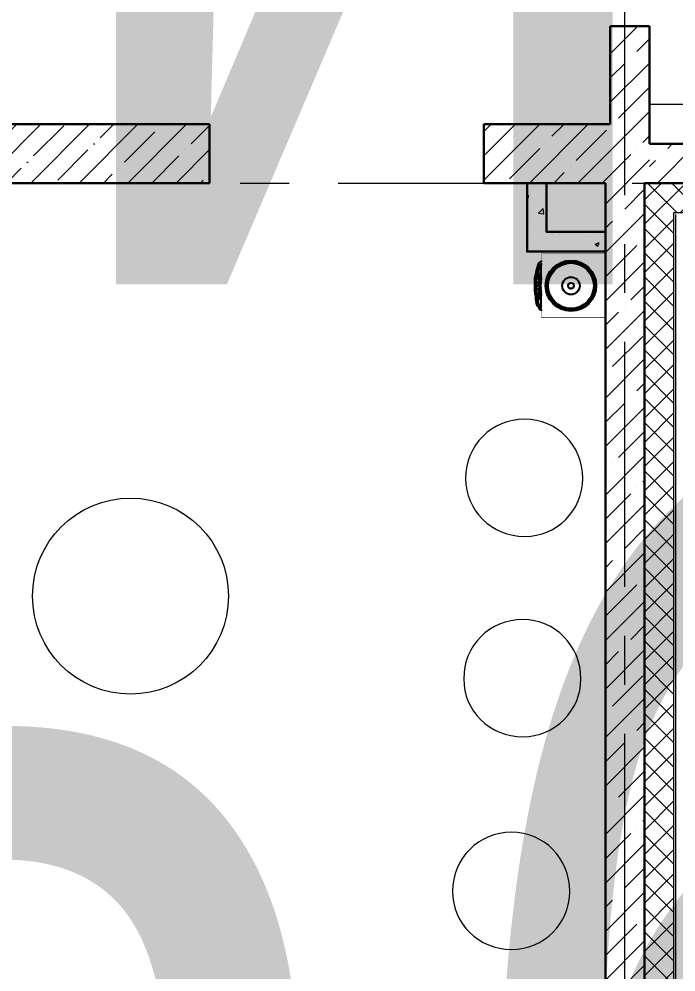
# Model space of a CAD drawing. Header units: millimetres. Extents: x -13407 to 115150, y -83292 to 109271.
# Drawn here: x 9808 to 13160, y 2224 to 7087 of the extents above; entities that cross this region are included whole.
import ezdxf
from ezdxf.enums import TextEntityAlignment as Align

# ---------------------------------------------------------------- set-up
doc = ezdxf.new("R2018")
doc.units = ezdxf.units.MM
doc.linetypes.add('CENTER', pattern=[2, 1.25, -0.25, 0.25, -0.25])
doc.layers.get('Defpoints').update_dxf_attribs({"color": 6})
for name, color, linetype, lineweight in [('АР_Маркер экспликации', 239, 'Continuous', 13), ('АР_Навесной фасад', 5, 'Continuous', 5), ('АР_Номер помещения', 1, 'Continuous', 25), ('АР_Оси', 193, 'Continuous', 9), ('АР_Перегородки газоблок', 165, 'Continuous', 30), ('АР_Перегородки газоблок_Штрих', 165, 'Continuous', 5), ('АР_Подоконники', 163, 'Continuous', 9), ('АР_Помещения_площадь', 19, 'Continuous', 9), ('АР_Сущ Несущая стена', 202, 'Continuous', 30), ('АР_Утеплитель', 250, 'Continuous', 9), ('АР_Штриховка монолит', 250, 'Continuous', 9), ('ТХ_мебель передв', 250, 'Continuous', 13)]:
    doc.layers.add(name, color=color, linetype=linetype, lineweight=lineweight)
doc.layers.add('АР_Названия помещений', color=124, linetype='Continuous', lineweight=5, plot=False)
doc.layers.add('ТХ_обор_бытовое', color=14, linetype='Continuous')
doc.styles.add('ISOCPEUR', font='isocpeur.ttf', dxfattribs={"width": 0.7})
doc.styles.get("Standard").update_dxf_attribs({"font": 'arial.ttf'})

# ---------------------------------------------------------------- blocks, each defined once
blk = doc.blocks.new('*U257')
at = {"layer": 'Defpoints', "color": 7, "style": 'ISOCPEUR', "width": 0.7, "flags": 1}
blk.add_attdef('КАТЕГОРИЯ', (-499.2, -2092.2), '', height=250, dxfattribs=at)
at = {"layer": 'Defpoints', "color": 7, "style": 'ISOCPEUR', "width": 0.7}
blk.add_attdef('ПЛОЩАДЬ_ПОМЕЩЕНИЯ', text='', height=200, dxfattribs=at).set_placement((-19285.9, -4172.3), align=Align.MIDDLE_RIGHT)
at = {"layer": 'АР_Номер помещения', "color": 7, "style": 'ISOCPEUR', "width": 0.7}
blk.add_attdef('НОМЕР_ПОМЕЩЕНИЯ', text='', height=300, dxfattribs=at).set_placement((-21806.2, 2815.2), align=Align.MIDDLE_CENTER)
at = {"layer": 'АР_Помещения_площадь', "color": 7, "lineweight": 30, "width": 0.7, "flags": 104}
blk.add_attdef('ИМЯ_ПОМЕЩЕНИЯ', text='', height=100, dxfattribs=at).set_placement((157.6, 1217.1), align=Align.MIDDLE_CENTER)
blk = doc.blocks.new('*U251')
at = {"layer": 'Defpoints', "color": 7, "style": 'ISOCPEUR', "width": 0.7, "flags": 1}
blk.add_attdef('КАТЕГОРИЯ', (-499.2, -2092.2), '', height=250, dxfattribs=at)
at = {"layer": 'Defpoints', "color": 7, "style": 'ISOCPEUR', "width": 0.7}
blk.add_attdef('ПЛОЩАДЬ_ПОМЕЩЕНИЯ', text='', height=200, dxfattribs=at).set_placement((-20054.8, -13069.5), align=Align.MIDDLE_RIGHT)
at = {"layer": 'АР_Номер помещения', "color": 7, "style": 'ISOCPEUR', "width": 0.7}
blk.add_attdef('НОМЕР_ПОМЕЩЕНИЯ', text='', height=300, dxfattribs=at).set_placement((-20715.5, -4409.2), align=Align.MIDDLE_CENTER)
at = {"layer": 'АР_Помещения_площадь', "color": 7, "lineweight": 30, "width": 0.7, "flags": 104}
blk.add_attdef('ИМЯ_ПОМЕЩЕНИЯ', text='', height=100, dxfattribs=at).set_placement((157.6, 1217.1), align=Align.MIDDLE_CENTER)
blk = doc.blocks.new('У300')
at = {"layer": 'ТХ_обор_бытовое', "transparency": 33554559}
for points in [[(-230550.5, 67413.5), (-230554.7, 67413.5), (-230554.7, 67409.3), (-230550.5, 67405.1), (-230546.2, 67409.3), (-230546.2, 67413.5)], [(-230550.5, 67413), (-230554.7, 67413), (-230554.7, 67408.8), (-230550.5, 67404.6), (-230546.3, 67408.8), (-230546.3, 67413)], [(-230546.2, 67417.8), (-230550.5, 67417.8), (-230550.5, 67413.5), (-230546.2, 67409.3), (-230542, 67413.5), (-230542, 67417.8)], [(-230546.3, 67417.3), (-230550.5, 67417.3), (-230550.5, 67413), (-230546.3, 67408.8), (-230542, 67413), (-230542, 67417.3)], [(-230575.9, 67354.3), (-230580.1, 67354.3), (-230580.1, 67350), (-230575.9, 67345.8), (-230571.6, 67350), (-230571.6, 67354.3)], [(-230575.9, 67354.3), (-230580.1, 67354.3), (-230580.1, 67350), (-230575.9, 67345.8), (-230571.6, 67350), (-230571.6, 67354.3)], [(-230575.9, 67354.3), (-230580.1, 67354.3), (-230580.1, 67350), (-230575.9, 67345.8), (-230571.6, 67350), (-230571.6, 67354.3)], [(-230575.9, 67354.3), (-230580.1, 67354.3), (-230580.1, 67350), (-230575.9, 67345.8), (-230571.6, 67350), (-230571.6, 67354.3)], [(-230575.9, 67354.3), (-230580.1, 67354.3), (-230580.1, 67350), (-230575.9, 67345.8), (-230571.6, 67350), (-230571.6, 67354.3)], [(-230575.9, 67354.3), (-230580.1, 67354.3), (-230580.1, 67350), (-230575.9, 67345.8), (-230571.6, 67350), (-230571.6, 67354.3)], [(-230575.9, 67353.8), (-230580.1, 67353.8), (-230580.1, 67349.5), (-230575.9, 67345.3), (-230571.7, 67349.5), (-230571.7, 67353.8)], [(-230575.9, 67353.8), (-230580.1, 67353.8), (-230580.1, 67349.5), (-230575.9, 67345.3), (-230571.7, 67349.5), (-230571.7, 67353.8)], [(-230575.9, 67353.8), (-230580.1, 67353.8), (-230580.1, 67349.5), (-230575.9, 67345.3), (-230571.7, 67349.5), (-230571.7, 67353.8)], [(-230575.9, 67353.8), (-230580.1, 67353.8), (-230580.1, 67349.5), (-230575.9, 67345.3), (-230571.7, 67349.5), (-230571.7, 67353.8)], [(-230575.9, 67353.8), (-230580.1, 67353.8), (-230580.1, 67349.5), (-230575.9, 67345.3), (-230571.7, 67349.5), (-230571.7, 67353.8)], [(-230575.9, 67353.8), (-230580.1, 67353.8), (-230580.1, 67349.5), (-230575.9, 67345.3), (-230571.7, 67349.5), (-230571.7, 67353.8)], [(-230571.6, 67354.3), (-230575.9, 67354.3), (-230575.9, 67350), (-230571.6, 67345.8), (-230567.4, 67350), (-230567.4, 67354.3)], [(-230571.6, 67354.3), (-230575.9, 67354.3), (-230575.9, 67350), (-230571.6, 67345.8), (-230567.4, 67350), (-230567.4, 67354.3)], [(-230571.6, 67354.3), (-230575.9, 67354.3), (-230575.9, 67350), (-230571.6, 67345.8), (-230567.4, 67350), (-230567.4, 67354.3)], [(-230571.6, 67354.3), (-230575.9, 67354.3), (-230575.9, 67350), (-230571.6, 67345.8), (-230567.4, 67350), (-230567.4, 67354.3)], [(-230571.6, 67354.3), (-230575.9, 67354.3), (-230575.9, 67350), (-230571.6, 67345.8), (-230567.4, 67350), (-230567.4, 67354.3)], [(-230571.7, 67353.8), (-230575.9, 67353.8), (-230575.9, 67349.5), (-230571.7, 67345.3), (-230567.4, 67349.5), (-230567.4, 67353.8)], [(-230571.7, 67353.8), (-230575.9, 67353.8), (-230575.9, 67349.5), (-230571.7, 67345.3), (-230567.4, 67349.5), (-230567.4, 67353.8)], [(-230571.7, 67353.8), (-230575.9, 67353.8), (-230575.9, 67349.5), (-230571.7, 67345.3), (-230567.4, 67349.5), (-230567.4, 67353.8)], [(-230571.7, 67353.8), (-230575.9, 67353.8), (-230575.9, 67349.5), (-230571.7, 67345.3), (-230567.4, 67349.5), (-230567.4, 67353.8)], [(-230571.7, 67353.8), (-230575.9, 67353.8), (-230575.9, 67349.5), (-230571.7, 67345.3), (-230567.4, 67349.5), (-230567.4, 67353.8)], [(-230546.2, 67358.5), (-230550.5, 67358.5), (-230550.5, 67354.3), (-230546.2, 67350), (-230542, 67354.3), (-230542, 67358.5)], [(-230546.2, 67358.5), (-230550.5, 67358.5), (-230550.5, 67354.3), (-230546.2, 67350), (-230542, 67354.3), (-230542, 67358.5)], [(-230546.3, 67358), (-230550.5, 67358), (-230550.5, 67353.8), (-230546.3, 67349.5), (-230542, 67353.8), (-230542, 67358)], [(-230546.3, 67358), (-230550.5, 67358), (-230550.5, 67353.8), (-230546.3, 67349.5), (-230542, 67353.8), (-230542, 67358)], [(-230546.2, 67354.3), (-230550.5, 67354.3), (-230550.5, 67350), (-230546.2, 67345.8), (-230542, 67350), (-230542, 67354.3)], [(-230546.2, 67354.3), (-230550.5, 67354.3), (-230550.5, 67350), (-230546.2, 67345.8), (-230542, 67350), (-230542, 67354.3)], [(-230546.2, 67354.3), (-230550.5, 67354.3), (-230550.5, 67350), (-230546.2, 67345.8), (-230542, 67350), (-230542, 67354.3)], [(-230546.3, 67353.8), (-230550.5, 67353.8), (-230550.5, 67349.5), (-230546.3, 67345.3), (-230542, 67349.5), (-230542, 67353.8)], [(-230546.3, 67353.8), (-230550.5, 67353.8), (-230550.5, 67349.5), (-230546.3, 67345.3), (-230542, 67349.5), (-230542, 67353.8)], [(-230546.3, 67353.8), (-230550.5, 67353.8), (-230550.5, 67349.5), (-230546.3, 67345.3), (-230542, 67349.5), (-230542, 67353.8)], [(-230575.9, 67350), (-230580.1, 67350), (-230580.1, 67345.8), (-230575.9, 67341.6), (-230571.6, 67345.8), (-230571.6, 67350)], [(-230575.9, 67350), (-230580.1, 67350), (-230580.1, 67345.8), (-230575.9, 67341.6), (-230571.6, 67345.8), (-230571.6, 67350)], [(-230575.9, 67350), (-230580.1, 67350), (-230580.1, 67345.8), (-230575.9, 67341.6), (-230571.6, 67345.8), (-230571.6, 67350)], [(-230575.9, 67350), (-230580.1, 67350), (-230580.1, 67345.8), (-230575.9, 67341.6), (-230571.6, 67345.8), (-230571.6, 67350)], [(-230575.9, 67350), (-230580.1, 67350), (-230580.1, 67345.8), (-230575.9, 67341.6), (-230571.6, 67345.8), (-230571.6, 67350)], [(-230575.9, 67350), (-230580.1, 67350), (-230580.1, 67345.8), (-230575.9, 67341.6), (-230571.6, 67345.8), (-230571.6, 67350)], [(-230575.9, 67350), (-230580.1, 67350), (-230580.1, 67345.8), (-230575.9, 67341.6), (-230571.6, 67345.8), (-230571.6, 67350)], [(-230575.9, 67350), (-230580.1, 67350), (-230580.1, 67345.8), (-230575.9, 67341.6), (-230571.6, 67345.8), (-230571.6, 67350)], [(-230575.9, 67350), (-230580.1, 67350), (-230580.1, 67345.8), (-230575.9, 67341.6), (-230571.6, 67345.8), (-230571.6, 67350)], [(-230575.9, 67350), (-230580.1, 67350), (-230580.1, 67345.8), (-230575.9, 67341.6), (-230571.6, 67345.8), (-230571.6, 67350)], [(-230575.9, 67350), (-230580.1, 67350), (-230580.1, 67345.8), (-230575.9, 67341.6), (-230571.6, 67345.8), (-230571.6, 67350)], [(-230575.9, 67350), (-230580.1, 67350), (-230580.1, 67345.8), (-230575.9, 67341.6), (-230571.6, 67345.8), (-230571.6, 67350)], [(-230575.9, 67350), (-230580.1, 67350), (-230580.1, 67345.8), (-230575.9, 67341.6), (-230571.6, 67345.8), (-230571.6, 67350)], [(-230575.9, 67349.5), (-230580.1, 67349.5), (-230580.1, 67345.3), (-230575.9, 67341.1), (-230571.7, 67345.3), (-230571.7, 67349.5)], [(-230575.9, 67349.5), (-230580.1, 67349.5), (-230580.1, 67345.3), (-230575.9, 67341.1), (-230571.7, 67345.3), (-230571.7, 67349.5)], [(-230575.9, 67349.5), (-230580.1, 67349.5), (-230580.1, 67345.3), (-230575.9, 67341.1), (-230571.7, 67345.3), (-230571.7, 67349.5)], [(-230575.9, 67349.5), (-230580.1, 67349.5), (-230580.1, 67345.3), (-230575.9, 67341.1), (-230571.7, 67345.3), (-230571.7, 67349.5)], [(-230575.9, 67349.5), (-230580.1, 67349.5), (-230580.1, 67345.3), (-230575.9, 67341.1), (-230571.7, 67345.3), (-230571.7, 67349.5)], [(-230575.9, 67349.5), (-230580.1, 67349.5), (-230580.1, 67345.3), (-230575.9, 67341.1), (-230571.7, 67345.3), (-230571.7, 67349.5)], [(-230575.9, 67349.5), (-230580.1, 67349.5), (-230580.1, 67345.3), (-230575.9, 67341.1), (-230571.7, 67345.3), (-230571.7, 67349.5)], [(-230575.9, 67349.5), (-230580.1, 67349.5), (-230580.1, 67345.3), (-230575.9, 67341.1), (-230571.7, 67345.3), (-230571.7, 67349.5)], [(-230575.9, 67349.5), (-230580.1, 67349.5), (-230580.1, 67345.3), (-230575.9, 67341.1), (-230571.7, 67345.3), (-230571.7, 67349.5)], [(-230575.9, 67349.5), (-230580.1, 67349.5), (-230580.1, 67345.3), (-230575.9, 67341.1), (-230571.7, 67345.3), (-230571.7, 67349.5)], [(-230575.9, 67349.5), (-230580.1, 67349.5), (-230580.1, 67345.3), (-230575.9, 67341.1), (-230571.7, 67345.3), (-230571.7, 67349.5)], [(-230575.9, 67349.5), (-230580.1, 67349.5), (-230580.1, 67345.3), (-230575.9, 67341.1), (-230571.7, 67345.3), (-230571.7, 67349.5)], [(-230575.9, 67349.5), (-230580.1, 67349.5), (-230580.1, 67345.3), (-230575.9, 67341.1), (-230571.7, 67345.3), (-230571.7, 67349.5)], [(-230575.9, 67345.8), (-230580.1, 67345.8), (-230580.1, 67341.6), (-230575.9, 67337.3), (-230571.6, 67341.6), (-230571.6, 67345.8)], [(-230575.9, 67345.3), (-230580.1, 67345.3), (-230580.1, 67341.1), (-230575.9, 67336.8), (-230571.7, 67341.1), (-230571.7, 67345.3)], [(-230571.6, 67350), (-230575.9, 67350), (-230575.9, 67345.8), (-230571.6, 67341.6), (-230567.4, 67345.8), (-230567.4, 67350)], [(-230571.6, 67350), (-230575.9, 67350), (-230575.9, 67345.8), (-230571.6, 67341.6), (-230567.4, 67345.8), (-230567.4, 67350)], [(-230571.6, 67350), (-230575.9, 67350), (-230575.9, 67345.8), (-230571.6, 67341.6), (-230567.4, 67345.8), (-230567.4, 67350)], [(-230571.6, 67350), (-230575.9, 67350), (-230575.9, 67345.8), (-230571.6, 67341.6), (-230567.4, 67345.8), (-230567.4, 67350)], [(-230571.6, 67350), (-230575.9, 67350), (-230575.9, 67345.8), (-230571.6, 67341.6), (-230567.4, 67345.8), (-230567.4, 67350)], [(-230571.6, 67350), (-230575.9, 67350), (-230575.9, 67345.8), (-230571.6, 67341.6), (-230567.4, 67345.8), (-230567.4, 67350)], [(-230571.6, 67350), (-230575.9, 67350), (-230575.9, 67345.8), (-230571.6, 67341.6), (-230567.4, 67345.8), (-230567.4, 67350)], [(-230571.6, 67350), (-230575.9, 67350), (-230575.9, 67345.8), (-230571.6, 67341.6), (-230567.4, 67345.8), (-230567.4, 67350)], [(-230571.7, 67349.5), (-230575.9, 67349.5), (-230575.9, 67345.3), (-230571.7, 67341.1), (-230567.4, 67345.3), (-230567.4, 67349.5)], [(-230571.7, 67349.5), (-230575.9, 67349.5), (-230575.9, 67345.3), (-230571.7, 67341.1), (-230567.4, 67345.3), (-230567.4, 67349.5)], [(-230571.7, 67349.5), (-230575.9, 67349.5), (-230575.9, 67345.3), (-230571.7, 67341.1), (-230567.4, 67345.3), (-230567.4, 67349.5)], [(-230571.7, 67349.5), (-230575.9, 67349.5), (-230575.9, 67345.3), (-230571.7, 67341.1), (-230567.4, 67345.3), (-230567.4, 67349.5)], [(-230571.7, 67349.5), (-230575.9, 67349.5), (-230575.9, 67345.3), (-230571.7, 67341.1), (-230567.4, 67345.3), (-230567.4, 67349.5)], [(-230571.7, 67349.5), (-230575.9, 67349.5), (-230575.9, 67345.3), (-230571.7, 67341.1), (-230567.4, 67345.3), (-230567.4, 67349.5)], [(-230571.7, 67349.5), (-230575.9, 67349.5), (-230575.9, 67345.3), (-230571.7, 67341.1), (-230567.4, 67345.3), (-230567.4, 67349.5)], [(-230571.7, 67349.5), (-230575.9, 67349.5), (-230575.9, 67345.3), (-230571.7, 67341.1), (-230567.4, 67345.3), (-230567.4, 67349.5)], [(-230567.4, 67341.1), (-230571.7, 67341.1), (-230571.7, 67336.8), (-230567.4, 67332.6), (-230563.2, 67336.8), (-230563.2, 67341.1)], [(-230567.4, 67328.4), (-230571.7, 67328.4), (-230571.7, 67324.1), (-230567.4, 67319.9), (-230563.2, 67324.1), (-230563.2, 67328.4)], [(-230567.4, 67319.9), (-230571.7, 67319.9), (-230571.7, 67315.7), (-230567.4, 67311.4), (-230563.2, 67315.7), (-230563.2, 67319.9)], [(-230567.4, 67307.2), (-230571.7, 67307.2), (-230571.7, 67303), (-230567.4, 67298.7), (-230563.2, 67303), (-230563.2, 67307.2)], [(-230567.4, 67341.6), (-230571.6, 67341.6), (-230571.6, 67337.3), (-230567.4, 67333.1), (-230563.2, 67337.3), (-230563.2, 67341.6)], [(-230567.4, 67328.9), (-230571.6, 67328.9), (-230571.6, 67324.6), (-230567.4, 67320.4), (-230563.2, 67324.6), (-230563.2, 67328.9)], [(-230567.4, 67320.4), (-230571.6, 67320.4), (-230571.6, 67316.2), (-230567.4, 67311.9), (-230563.2, 67316.2), (-230563.2, 67320.4)], [(-230567.4, 67307.7), (-230571.6, 67307.7), (-230571.6, 67303.5), (-230567.4, 67299.2), (-230563.2, 67303.5), (-230563.2, 67307.7)], [(-230567.4, 67303.5), (-230571.6, 67303.5), (-230571.6, 67299.2), (-230567.4, 67295), (-230563.2, 67299.2), (-230563.2, 67303.5)], [(-230567.4, 67303.5), (-230571.6, 67303.5), (-230571.6, 67299.2), (-230567.4, 67295), (-230563.2, 67299.2), (-230563.2, 67303.5)], [(-230546.2, 67350), (-230550.5, 67350), (-230550.5, 67345.8), (-230546.2, 67341.6), (-230542, 67345.8), (-230542, 67350)], [(-230546.3, 67349.5), (-230550.5, 67349.5), (-230550.5, 67345.3), (-230546.3, 67341.1), (-230542, 67345.3), (-230542, 67349.5)], [(-230546.2, 67345.8), (-230550.5, 67345.8), (-230550.5, 67341.6), (-230546.2, 67337.3), (-230542, 67341.6), (-230542, 67345.8)], [(-230546.2, 67345.8), (-230550.5, 67345.8), (-230550.5, 67341.6), (-230546.2, 67337.3), (-230542, 67341.6), (-230542, 67345.8)], [(-230546.2, 67345.8), (-230550.5, 67345.8), (-230550.5, 67341.6), (-230546.2, 67337.3), (-230542, 67341.6), (-230542, 67345.8)], [(-230546.2, 67345.8), (-230550.5, 67345.8), (-230550.5, 67341.6), (-230546.2, 67337.3), (-230542, 67341.6), (-230542, 67345.8)], [(-230546.3, 67345.3), (-230550.5, 67345.3), (-230550.5, 67341.1), (-230546.3, 67336.8), (-230542, 67341.1), (-230542, 67345.3)], [(-230546.3, 67345.3), (-230550.5, 67345.3), (-230550.5, 67341.1), (-230546.3, 67336.8), (-230542, 67341.1), (-230542, 67345.3)], [(-230546.3, 67345.3), (-230550.5, 67345.3), (-230550.5, 67341.1), (-230546.3, 67336.8), (-230542, 67341.1), (-230542, 67345.3)], [(-230546.3, 67345.3), (-230550.5, 67345.3), (-230550.5, 67341.1), (-230546.3, 67336.8), (-230542, 67341.1), (-230542, 67345.3)], [(-230542, 67349.5), (-230546.3, 67349.5), (-230546.3, 67345.3), (-230542, 67341.1), (-230537.8, 67345.3), (-230537.8, 67349.5)], [(-230542, 67341.1), (-230546.3, 67341.1), (-230546.3, 67336.8), (-230542, 67332.6), (-230537.8, 67336.8), (-230537.8, 67341.1)], [(-230542, 67341.1), (-230546.3, 67341.1), (-230546.3, 67336.8), (-230542, 67332.6), (-230537.8, 67336.8), (-230537.8, 67341.1)], [(-230542, 67350), (-230546.2, 67350), (-230546.2, 67345.8), (-230542, 67341.6), (-230537.8, 67345.8), (-230537.8, 67350)], [(-230542, 67341.6), (-230546.2, 67341.6), (-230546.2, 67337.3), (-230542, 67333.1), (-230537.8, 67337.3), (-230537.8, 67341.6)], [(-230542, 67341.6), (-230546.2, 67341.6), (-230546.2, 67337.3), (-230542, 67333.1), (-230537.8, 67337.3), (-230537.8, 67341.6)], [(-230575.9, 67273.8), (-230580.1, 67273.8), (-230580.1, 67269.6), (-230575.9, 67265.4), (-230571.6, 67269.6), (-230571.6, 67273.8)], [(-230575.9, 67273.8), (-230580.1, 67273.8), (-230580.1, 67269.6), (-230575.9, 67265.4), (-230571.6, 67269.6), (-230571.6, 67273.8)], [(-230575.9, 67273.3), (-230580.1, 67273.3), (-230580.1, 67269.1), (-230575.9, 67264.9), (-230571.7, 67269.1), (-230571.7, 67273.3)], [(-230575.9, 67273.3), (-230580.1, 67273.3), (-230580.1, 67269.1), (-230575.9, 67264.9), (-230571.7, 67269.1), (-230571.7, 67273.3)], [(-230575.9, 67269.6), (-230580.1, 67269.6), (-230580.1, 67265.4), (-230575.9, 67261.1), (-230571.6, 67265.4), (-230571.6, 67269.6)], [(-230575.9, 67269.6), (-230580.1, 67269.6), (-230580.1, 67265.4), (-230575.9, 67261.1), (-230571.6, 67265.4), (-230571.6, 67269.6)], [(-230575.9, 67269.6), (-230580.1, 67269.6), (-230580.1, 67265.4), (-230575.9, 67261.1), (-230571.6, 67265.4), (-230571.6, 67269.6)], [(-230575.9, 67269.6), (-230580.1, 67269.6), (-230580.1, 67265.4), (-230575.9, 67261.1), (-230571.6, 67265.4), (-230571.6, 67269.6)], [(-230575.9, 67269.6), (-230580.1, 67269.6), (-230580.1, 67265.4), (-230575.9, 67261.1), (-230571.6, 67265.4), (-230571.6, 67269.6)], [(-230575.9, 67269.6), (-230580.1, 67269.6), (-230580.1, 67265.4), (-230575.9, 67261.1), (-230571.6, 67265.4), (-230571.6, 67269.6)], [(-230575.9, 67269.6), (-230580.1, 67269.6), (-230580.1, 67265.4), (-230575.9, 67261.1), (-230571.6, 67265.4), (-230571.6, 67269.6)], [(-230575.9, 67269.6), (-230580.1, 67269.6), (-230580.1, 67265.4), (-230575.9, 67261.1), (-230571.6, 67265.4), (-230571.6, 67269.6)], [(-230575.9, 67269.6), (-230580.1, 67269.6), (-230580.1, 67265.4), (-230575.9, 67261.1), (-230571.6, 67265.4), (-230571.6, 67269.6)], [(-230575.9, 67269.1), (-230580.1, 67269.1), (-230580.1, 67264.9), (-230575.9, 67260.6), (-230571.7, 67264.9), (-230571.7, 67269.1)], [(-230575.9, 67269.1), (-230580.1, 67269.1), (-230580.1, 67264.9), (-230575.9, 67260.6), (-230571.7, 67264.9), (-230571.7, 67269.1)], [(-230575.9, 67269.1), (-230580.1, 67269.1), (-230580.1, 67264.9), (-230575.9, 67260.6), (-230571.7, 67264.9), (-230571.7, 67269.1)], [(-230575.9, 67269.1), (-230580.1, 67269.1), (-230580.1, 67264.9), (-230575.9, 67260.6), (-230571.7, 67264.9), (-230571.7, 67269.1)], [(-230575.9, 67269.1), (-230580.1, 67269.1), (-230580.1, 67264.9), (-230575.9, 67260.6), (-230571.7, 67264.9), (-230571.7, 67269.1)], [(-230575.9, 67269.1), (-230580.1, 67269.1), (-230580.1, 67264.9), (-230575.9, 67260.6), (-230571.7, 67264.9), (-230571.7, 67269.1)], [(-230575.9, 67269.1), (-230580.1, 67269.1), (-230580.1, 67264.9), (-230575.9, 67260.6), (-230571.7, 67264.9), (-230571.7, 67269.1)], [(-230575.9, 67269.1), (-230580.1, 67269.1), (-230580.1, 67264.9), (-230575.9, 67260.6), (-230571.7, 67264.9), (-230571.7, 67269.1)], [(-230575.9, 67269.1), (-230580.1, 67269.1), (-230580.1, 67264.9), (-230575.9, 67260.6), (-230571.7, 67264.9), (-230571.7, 67269.1)], [(-230575.9, 67265.4), (-230580.1, 67265.4), (-230580.1, 67261.1), (-230575.9, 67256.9), (-230571.6, 67261.1), (-230571.6, 67265.4)], [(-230575.9, 67265.4), (-230580.1, 67265.4), (-230580.1, 67261.1), (-230575.9, 67256.9), (-230571.6, 67261.1), (-230571.6, 67265.4)], [(-230575.9, 67265.4), (-230580.1, 67265.4), (-230580.1, 67261.1), (-230575.9, 67256.9), (-230571.6, 67261.1), (-230571.6, 67265.4)], [(-230575.9, 67265.4), (-230580.1, 67265.4), (-230580.1, 67261.1), (-230575.9, 67256.9), (-230571.6, 67261.1), (-230571.6, 67265.4)], [(-230575.9, 67265.4), (-230580.1, 67265.4), (-230580.1, 67261.1), (-230575.9, 67256.9), (-230571.6, 67261.1), (-230571.6, 67265.4)], [(-230575.9, 67264.9), (-230580.1, 67264.9), (-230580.1, 67260.6), (-230575.9, 67256.4), (-230571.7, 67260.6), (-230571.7, 67264.9)], [(-230575.9, 67264.9), (-230580.1, 67264.9), (-230580.1, 67260.6), (-230575.9, 67256.4), (-230571.7, 67260.6), (-230571.7, 67264.9)], [(-230575.9, 67264.9), (-230580.1, 67264.9), (-230580.1, 67260.6), (-230575.9, 67256.4), (-230571.7, 67260.6), (-230571.7, 67264.9)], [(-230575.9, 67264.9), (-230580.1, 67264.9), (-230580.1, 67260.6), (-230575.9, 67256.4), (-230571.7, 67260.6), (-230571.7, 67264.9)], [(-230575.9, 67264.9), (-230580.1, 67264.9), (-230580.1, 67260.6), (-230575.9, 67256.4), (-230571.7, 67260.6), (-230571.7, 67264.9)], [(-230571.6, 67269.6), (-230575.9, 67269.6), (-230575.9, 67265.4), (-230571.6, 67261.1), (-230567.4, 67265.4), (-230567.4, 67269.6)], [(-230571.6, 67269.6), (-230575.9, 67269.6), (-230575.9, 67265.4), (-230571.6, 67261.1), (-230567.4, 67265.4), (-230567.4, 67269.6)], [(-230571.6, 67269.6), (-230575.9, 67269.6), (-230575.9, 67265.4), (-230571.6, 67261.1), (-230567.4, 67265.4), (-230567.4, 67269.6)], [(-230571.6, 67269.6), (-230575.9, 67269.6), (-230575.9, 67265.4), (-230571.6, 67261.1), (-230567.4, 67265.4), (-230567.4, 67269.6)], [(-230571.6, 67269.6), (-230575.9, 67269.6), (-230575.9, 67265.4), (-230571.6, 67261.1), (-230567.4, 67265.4), (-230567.4, 67269.6)], [(-230571.6, 67269.6), (-230575.9, 67269.6), (-230575.9, 67265.4), (-230571.6, 67261.1), (-230567.4, 67265.4), (-230567.4, 67269.6)], [(-230571.6, 67269.6), (-230575.9, 67269.6), (-230575.9, 67265.4), (-230571.6, 67261.1), (-230567.4, 67265.4), (-230567.4, 67269.6)], [(-230571.6, 67269.6), (-230575.9, 67269.6), (-230575.9, 67265.4), (-230571.6, 67261.1), (-230567.4, 67265.4), (-230567.4, 67269.6)], [(-230571.6, 67269.6), (-230575.9, 67269.6), (-230575.9, 67265.4), (-230571.6, 67261.1), (-230567.4, 67265.4), (-230567.4, 67269.6)], [(-230571.7, 67269.1), (-230575.9, 67269.1), (-230575.9, 67264.9), (-230571.7, 67260.6), (-230567.4, 67264.9), (-230567.4, 67269.1)], [(-230571.7, 67269.1), (-230575.9, 67269.1), (-230575.9, 67264.9), (-230571.7, 67260.6), (-230567.4, 67264.9), (-230567.4, 67269.1)], [(-230571.7, 67269.1), (-230575.9, 67269.1), (-230575.9, 67264.9), (-230571.7, 67260.6), (-230567.4, 67264.9), (-230567.4, 67269.1)], [(-230571.7, 67269.1), (-230575.9, 67269.1), (-230575.9, 67264.9), (-230571.7, 67260.6), (-230567.4, 67264.9), (-230567.4, 67269.1)], [(-230571.7, 67269.1), (-230575.9, 67269.1), (-230575.9, 67264.9), (-230571.7, 67260.6), (-230567.4, 67264.9), (-230567.4, 67269.1)], [(-230571.7, 67269.1), (-230575.9, 67269.1), (-230575.9, 67264.9), (-230571.7, 67260.6), (-230567.4, 67264.9), (-230567.4, 67269.1)], [(-230571.7, 67269.1), (-230575.9, 67269.1), (-230575.9, 67264.9), (-230571.7, 67260.6), (-230567.4, 67264.9), (-230567.4, 67269.1)], [(-230571.7, 67269.1), (-230575.9, 67269.1), (-230575.9, 67264.9), (-230571.7, 67260.6), (-230567.4, 67264.9), (-230567.4, 67269.1)], [(-230571.7, 67269.1), (-230575.9, 67269.1), (-230575.9, 67264.9), (-230571.7, 67260.6), (-230567.4, 67264.9), (-230567.4, 67269.1)], [(-230571.6, 67265.4), (-230575.9, 67265.4), (-230575.9, 67261.1), (-230571.6, 67256.9), (-230567.4, 67261.1), (-230567.4, 67265.4)], [(-230571.6, 67265.4), (-230575.9, 67265.4), (-230575.9, 67261.1), (-230571.6, 67256.9), (-230567.4, 67261.1), (-230567.4, 67265.4)], [(-230571.6, 67265.4), (-230575.9, 67265.4), (-230575.9, 67261.1), (-230571.6, 67256.9), (-230567.4, 67261.1), (-230567.4, 67265.4)], [(-230571.7, 67264.9), (-230575.9, 67264.9), (-230575.9, 67260.6), (-230571.7, 67256.4), (-230567.4, 67260.6), (-230567.4, 67264.9)], [(-230571.7, 67264.9), (-230575.9, 67264.9), (-230575.9, 67260.6), (-230571.7, 67256.4), (-230567.4, 67260.6), (-230567.4, 67264.9)], [(-230571.7, 67264.9), (-230575.9, 67264.9), (-230575.9, 67260.6), (-230571.7, 67256.4), (-230567.4, 67260.6), (-230567.4, 67264.9)], [(-230567.4, 67303), (-230571.7, 67303), (-230571.7, 67298.7), (-230567.4, 67294.5), (-230563.2, 67298.7), (-230563.2, 67303)], [(-230567.4, 67303), (-230571.7, 67303), (-230571.7, 67298.7), (-230567.4, 67294.5), (-230563.2, 67298.7), (-230563.2, 67303)], [(-230567.4, 67298.7), (-230571.7, 67298.7), (-230571.7, 67294.5), (-230567.4, 67290.3), (-230563.2, 67294.5), (-230563.2, 67298.7)], [(-230567.4, 67298.7), (-230571.7, 67298.7), (-230571.7, 67294.5), (-230567.4, 67290.3), (-230563.2, 67294.5), (-230563.2, 67298.7)], [(-230567.4, 67298.7), (-230571.7, 67298.7), (-230571.7, 67294.5), (-230567.4, 67290.3), (-230563.2, 67294.5), (-230563.2, 67298.7)], [(-230567.4, 67298.7), (-230571.7, 67298.7), (-230571.7, 67294.5), (-230567.4, 67290.3), (-230563.2, 67294.5), (-230563.2, 67298.7)], [(-230567.4, 67290.3), (-230571.7, 67290.3), (-230571.7, 67286), (-230567.4, 67281.8), (-230563.2, 67286), (-230563.2, 67290.3)], [(-230567.4, 67281.8), (-230571.7, 67281.8), (-230571.7, 67277.6), (-230567.4, 67273.3), (-230563.2, 67277.6), (-230563.2, 67281.8)], [(-230567.4, 67281.8), (-230571.7, 67281.8), (-230571.7, 67277.6), (-230567.4, 67273.3), (-230563.2, 67277.6), (-230563.2, 67281.8)], [(-230567.4, 67277.6), (-230571.7, 67277.6), (-230571.7, 67273.3), (-230567.4, 67269.1), (-230563.2, 67273.3), (-230563.2, 67277.6)], [(-230567.4, 67273.3), (-230571.7, 67273.3), (-230571.7, 67269.1), (-230567.4, 67264.9), (-230563.2, 67269.1), (-230563.2, 67273.3)], [(-230567.4, 67299.2), (-230571.6, 67299.2), (-230571.6, 67295), (-230567.4, 67290.8), (-230563.2, 67295), (-230563.2, 67299.2)], [(-230567.4, 67299.2), (-230571.6, 67299.2), (-230571.6, 67295), (-230567.4, 67290.8), (-230563.2, 67295), (-230563.2, 67299.2)], [(-230567.4, 67299.2), (-230571.6, 67299.2), (-230571.6, 67295), (-230567.4, 67290.8), (-230563.2, 67295), (-230563.2, 67299.2)], [(-230567.4, 67299.2), (-230571.6, 67299.2), (-230571.6, 67295), (-230567.4, 67290.8), (-230563.2, 67295), (-230563.2, 67299.2)], [(-230567.4, 67290.8), (-230571.6, 67290.8), (-230571.6, 67286.5), (-230567.4, 67282.3), (-230563.2, 67286.5), (-230563.2, 67290.8)], [(-230567.4, 67282.3), (-230571.6, 67282.3), (-230571.6, 67278.1), (-230567.4, 67273.8), (-230563.2, 67278.1), (-230563.2, 67282.3)], [(-230567.4, 67282.3), (-230571.6, 67282.3), (-230571.6, 67278.1), (-230567.4, 67273.8), (-230563.2, 67278.1), (-230563.2, 67282.3)], [(-230567.4, 67278.1), (-230571.6, 67278.1), (-230571.6, 67273.8), (-230567.4, 67269.6), (-230563.2, 67273.8), (-230563.2, 67278.1)], [(-230567.4, 67273.8), (-230571.6, 67273.8), (-230571.6, 67269.6), (-230567.4, 67265.4), (-230563.2, 67269.6), (-230563.2, 67273.8)], [(-230563.2, 67269.6), (-230567.4, 67269.6), (-230567.4, 67265.4), (-230563.2, 67261.1), (-230558.9, 67265.4), (-230558.9, 67269.6)], [(-230563.2, 67269.1), (-230567.4, 67269.1), (-230567.4, 67264.9), (-230563.2, 67260.6), (-230559, 67264.9), (-230559, 67269.1)], [(-230563.2, 67256.9), (-230567.4, 67256.9), (-230567.4, 67252.7), (-230563.2, 67248.4), (-230558.9, 67252.7), (-230558.9, 67256.9)], [(-230563.2, 67256.4), (-230567.4, 67256.4), (-230567.4, 67252.2), (-230563.2, 67247.9), (-230559, 67252.2), (-230559, 67256.4)], [(-230550.5, 67269.6), (-230554.7, 67269.6), (-230554.7, 67265.4), (-230550.5, 67261.1), (-230546.2, 67265.4), (-230546.2, 67269.6)], [(-230550.5, 67269.6), (-230554.7, 67269.6), (-230554.7, 67265.4), (-230550.5, 67261.1), (-230546.2, 67265.4), (-230546.2, 67269.6)], [(-230550.5, 67269.1), (-230554.7, 67269.1), (-230554.7, 67264.9), (-230550.5, 67260.6), (-230546.3, 67264.9), (-230546.3, 67269.1)], [(-230550.5, 67269.1), (-230554.7, 67269.1), (-230554.7, 67264.9), (-230550.5, 67260.6), (-230546.3, 67264.9), (-230546.3, 67269.1)], [(-230546.2, 67273.8), (-230550.5, 67273.8), (-230550.5, 67269.6), (-230546.2, 67265.4), (-230542, 67269.6), (-230542, 67273.8)], [(-230546.2, 67273.8), (-230550.5, 67273.8), (-230550.5, 67269.6), (-230546.2, 67265.4), (-230542, 67269.6), (-230542, 67273.8)], [(-230546.2, 67273.8), (-230550.5, 67273.8), (-230550.5, 67269.6), (-230546.2, 67265.4), (-230542, 67269.6), (-230542, 67273.8)], [(-230546.2, 67273.8), (-230550.5, 67273.8), (-230550.5, 67269.6), (-230546.2, 67265.4), (-230542, 67269.6), (-230542, 67273.8)], [(-230546.3, 67273.3), (-230550.5, 67273.3), (-230550.5, 67269.1), (-230546.3, 67264.9), (-230542, 67269.1), (-230542, 67273.3)], [(-230546.3, 67273.3), (-230550.5, 67273.3), (-230550.5, 67269.1), (-230546.3, 67264.9), (-230542, 67269.1), (-230542, 67273.3)], [(-230546.3, 67273.3), (-230550.5, 67273.3), (-230550.5, 67269.1), (-230546.3, 67264.9), (-230542, 67269.1), (-230542, 67273.3)], [(-230546.3, 67273.3), (-230550.5, 67273.3), (-230550.5, 67269.1), (-230546.3, 67264.9), (-230542, 67269.1), (-230542, 67273.3)], [(-230546.2, 67269.6), (-230550.5, 67269.6), (-230550.5, 67265.4), (-230546.2, 67261.1), (-230542, 67265.4), (-230542, 67269.6)], [(-230546.2, 67269.6), (-230550.5, 67269.6), (-230550.5, 67265.4), (-230546.2, 67261.1), (-230542, 67265.4), (-230542, 67269.6)], [(-230546.3, 67269.1), (-230550.5, 67269.1), (-230550.5, 67264.9), (-230546.3, 67260.6), (-230542, 67264.9), (-230542, 67269.1)], [(-230546.3, 67269.1), (-230550.5, 67269.1), (-230550.5, 67264.9), (-230546.3, 67260.6), (-230542, 67264.9), (-230542, 67269.1)], [(-230546.2, 67265.4), (-230550.5, 67265.4), (-230550.5, 67261.1), (-230546.2, 67256.9), (-230542, 67261.1), (-230542, 67265.4)], [(-230546.2, 67265.4), (-230550.5, 67265.4), (-230550.5, 67261.1), (-230546.2, 67256.9), (-230542, 67261.1), (-230542, 67265.4)], [(-230546.3, 67264.9), (-230550.5, 67264.9), (-230550.5, 67260.6), (-230546.3, 67256.4), (-230542, 67260.6), (-230542, 67264.9)], [(-230546.3, 67264.9), (-230550.5, 67264.9), (-230550.5, 67260.6), (-230546.3, 67256.4), (-230542, 67260.6), (-230542, 67264.9)], [(-230546.2, 67261.1), (-230550.5, 67261.1), (-230550.5, 67256.9), (-230546.2, 67252.7), (-230542, 67256.9), (-230542, 67261.1)], [(-230546.2, 67261.1), (-230550.5, 67261.1), (-230550.5, 67256.9), (-230546.2, 67252.7), (-230542, 67256.9), (-230542, 67261.1)], [(-230546.3, 67260.6), (-230550.5, 67260.6), (-230550.5, 67256.4), (-230546.3, 67252.2), (-230542, 67256.4), (-230542, 67260.6)], [(-230546.3, 67260.6), (-230550.5, 67260.6), (-230550.5, 67256.4), (-230546.3, 67252.2), (-230542, 67256.4), (-230542, 67260.6)], [(-230542, 67264.9), (-230546.3, 67264.9), (-230546.3, 67260.6), (-230542, 67256.4), (-230537.8, 67260.6), (-230537.8, 67264.9)], [(-230542, 67260.6), (-230546.3, 67260.6), (-230546.3, 67256.4), (-230542, 67252.2), (-230537.8, 67256.4), (-230537.8, 67260.6)], [(-230542, 67260.6), (-230546.3, 67260.6), (-230546.3, 67256.4), (-230542, 67252.2), (-230537.8, 67256.4), (-230537.8, 67260.6)], [(-230542, 67265.4), (-230546.2, 67265.4), (-230546.2, 67261.1), (-230542, 67256.9), (-230537.8, 67261.1), (-230537.8, 67265.4)], [(-230542, 67261.1), (-230546.2, 67261.1), (-230546.2, 67256.9), (-230542, 67252.7), (-230537.8, 67256.9), (-230537.8, 67261.1)], [(-230542, 67261.1), (-230546.2, 67261.1), (-230546.2, 67256.9), (-230542, 67252.7), (-230537.8, 67256.9), (-230537.8, 67261.1)], [(-230563.2, 67252.7), (-230567.4, 67252.7), (-230567.4, 67248.4), (-230563.2, 67244.2), (-230558.9, 67248.4), (-230558.9, 67252.7)], [(-230563.2, 67252.2), (-230567.4, 67252.2), (-230567.4, 67247.9), (-230563.2, 67243.7), (-230559, 67247.9), (-230559, 67252.2)], [(-230563.2, 67244.2), (-230567.4, 67244.2), (-230567.4, 67240), (-230563.2, 67235.7), (-230558.9, 67240), (-230558.9, 67244.2)], [(-230563.2, 67243.7), (-230567.4, 67243.7), (-230567.4, 67239.5), (-230563.2, 67235.2), (-230559, 67239.5), (-230559, 67243.7)], [(-230563.2, 67240), (-230567.4, 67240), (-230567.4, 67235.7), (-230563.2, 67231.5), (-230558.9, 67235.7), (-230558.9, 67240)], [(-230563.2, 67239.5), (-230567.4, 67239.5), (-230567.4, 67235.2), (-230563.2, 67231), (-230559, 67235.2), (-230559, 67239.5)], [(-230550.5, 67206.1), (-230554.7, 67206.1), (-230554.7, 67201.9), (-230550.5, 67197.6), (-230546.2, 67201.9), (-230546.2, 67206.1)], [(-230550.5, 67205.6), (-230554.7, 67205.6), (-230554.7, 67201.4), (-230550.5, 67197.1), (-230546.3, 67201.4), (-230546.3, 67205.6)]]:
    blk.add_hatch(color=256, dxfattribs=at).paths.add_polyline_path(points)
at = {"layer": 'ТХ_обор_бытовое', "const_width": 2}
blk.add_lwpolyline([(-230216, 67468.6), (-230216, 67142.6), (-230542, 67142.6), (-230542, 67468.6)], close=True, dxfattribs=at)
at = {"layer": 'ТХ_обор_бытовое'}
for points in [[(-230550.5, 67184.9), (-230554.7, 67193.4), (-230563.2, 67201.9), (-230567.4, 67214.6), (-230571.6, 67235.7), (-230571.6, 67252.7), (-230575.9, 67278.1), (-230575.9, 67299.2), (-230575.9, 67324.6), (-230575.9, 67345.8), (-230571.6, 67367), (-230567.4, 67383.9), (-230563.2, 67400.8), (-230558.9, 67413.5), (-230554.7, 67422), (-230542, 67430.5), (-230554.7, 67422), (-230558.9, 67413.5), (-230563.2, 67400.8), (-230567.4, 67383.9), (-230571.6, 67367), (-230575.9, 67345.8), (-230575.9, 67324.6), (-230575.9, 67299.2), (-230575.9, 67278.1), (-230571.6, 67252.7), (-230571.6, 67235.7), (-230567.4, 67214.6), (-230563.2, 67201.9), (-230554.7, 67193.4), (-230550.5, 67184.9), (-230542, 67180.7), (-230550.5, 67184.9), (-230554.7, 67193.4), (-230563.2, 67201.9), (-230567.4, 67214.6), (-230571.6, 67235.7), (-230571.6, 67252.7), (-230575.9, 67278.1), (-230575.9, 67299.2), (-230575.9, 67324.6), (-230575.9, 67345.8), (-230571.6, 67367), (-230567.4, 67383.9), (-230563.2, 67400.8), (-230558.9, 67413.5), (-230554.7, 67422), (-230542, 67430.5)], [(-230571.6, 67367), (-230575.9, 67345.8), (-230575.9, 67324.6), (-230575.9, 67299.2), (-230575.9, 67278.1)], [(-230542, 67354.3), (-230546.2, 67354.3), (-230546.2, 67350), (-230550.5, 67350), (-230550.5, 67345.8), (-230546.2, 67345.8), (-230546.2, 67341.6), (-230542, 67337.3), (-230546.2, 67341.6), (-230546.2, 67345.8), (-230550.5, 67345.8), (-230550.5, 67350), (-230546.2, 67350), (-230546.2, 67354.3)], [(-230575.9, 67350), (-230575.9, 67345.8), (-230575.9, 67350), (-230571.6, 67350), (-230571.6, 67345.8), (-230575.9, 67345.8)], [(-230542, 67350), (-230546.2, 67350), (-230546.2, 67345.8), (-230542, 67345.8)], [(-230389.6, 67303.5), (-230389.6, 67303.5)], [(-230567.4, 67278.1), (-230571.6, 67299.2)], [(-230542, 67265.4), (-230546.2, 67265.4), (-230546.2, 67261.1), (-230542, 67261.1)], [(-230542, 67193.4), (-230546.2, 67193.4), (-230550.5, 67193.4), (-230542, 67189.2)], [(-230542, 67180.7), (-230550.5, 67184.9), (-230542, 67180.7)]]:
    blk.add_lwpolyline(points, dxfattribs=at)
at = {"layer": 'ТХ_обор_бытовое', "elevation": -0.6}
for points in [[(-230550.5, 67184.4), (-230554.7, 67192.9), (-230563.2, 67201.4), (-230567.4, 67214.1), (-230571.7, 67235.2), (-230571.7, 67252.2), (-230575.9, 67277.6), (-230575.9, 67298.7), (-230575.9, 67324.1), (-230575.9, 67345.3), (-230571.7, 67366.5), (-230567.4, 67383.4), (-230563.2, 67400.3), (-230559, 67413), (-230554.7, 67421.5), (-230542, 67430), (-230554.7, 67421.5), (-230559, 67413), (-230563.2, 67400.3), (-230567.4, 67383.4), (-230571.7, 67366.5), (-230575.9, 67345.3), (-230575.9, 67324.1), (-230575.9, 67298.7), (-230575.9, 67277.6), (-230571.7, 67252.2), (-230571.7, 67235.2), (-230567.4, 67214.1), (-230563.2, 67201.4), (-230554.7, 67192.9), (-230550.5, 67184.4), (-230542, 67180.2), (-230550.5, 67184.4), (-230554.7, 67192.9), (-230563.2, 67201.4), (-230567.4, 67214.1), (-230571.7, 67235.2), (-230571.7, 67252.2), (-230575.9, 67277.6), (-230575.9, 67298.7), (-230575.9, 67324.1), (-230575.9, 67345.3), (-230571.7, 67366.5), (-230567.4, 67383.4), (-230563.2, 67400.3), (-230559, 67413), (-230554.7, 67421.5), (-230542, 67430)], [(-230571.7, 67366.5), (-230575.9, 67345.3), (-230575.9, 67324.1), (-230575.9, 67298.7), (-230575.9, 67277.6)], [(-230542, 67353.8), (-230546.3, 67353.8), (-230546.3, 67349.5), (-230550.5, 67349.5), (-230550.5, 67345.3), (-230546.3, 67345.3), (-230546.3, 67341.1), (-230542, 67336.8), (-230546.3, 67341.1), (-230546.3, 67345.3), (-230550.5, 67345.3), (-230550.5, 67349.5), (-230546.3, 67349.5), (-230546.3, 67353.8)], [(-230575.9, 67349.5), (-230575.9, 67345.3), (-230575.9, 67349.5), (-230571.7, 67349.5), (-230571.7, 67345.3), (-230575.9, 67345.3)], [(-230542, 67349.5), (-230546.3, 67349.5), (-230546.3, 67345.3), (-230542, 67345.3)], [(-230567.4, 67277.6), (-230571.7, 67298.7)], [(-230542, 67264.9), (-230546.3, 67264.9), (-230546.3, 67260.6), (-230542, 67260.6)], [(-230389.6, 67303), (-230389.6, 67303)], [(-230542, 67192.9), (-230546.3, 67192.9), (-230550.5, 67192.9), (-230542, 67188.7)], [(-230542, 67180.2), (-230550.5, 67184.4), (-230542, 67180.2)]]:
    blk.add_lwpolyline(points, dxfattribs=at)
at = {"layer": 'ТХ_обор_бытовое'}
blk.add_lwpolyline([(-230546.2, 67417.8), (-230542, 67417.8, 0.248454), (-230550.5, 67193.4, -0.207133)], format="xyb", close=True, dxfattribs=at)
at = {"layer": 'ТХ_обор_бытовое', "elevation": -0.6}
blk.add_lwpolyline([(-230546.3, 67417.3), (-230542, 67417.3, 0.248454), (-230550.5, 67192.9, -0.207133)], format="xyb", close=True, dxfattribs=at)
for points in [[(-230546.3, 67324.1), (-230559, 67387.6), (-230559, 67391.9), (-230554.7, 67400.3), (-230554.7, 67404.6), (-230550.5, 67408.8), (-230546.3, 67413)], [(-230546.3, 67315.7), (-230563.2, 67353.8), (-230563.2, 67358), (-230563.2, 67362.2), (-230563.2, 67366.5), (-230563.2, 67370.7), (-230563.2, 67374.9), (-230559, 67379.2), (-230559, 67383.4)], [(-230567.4, 67328.4), (-230567.4, 67332.6), (-230567.4, 67336.8), (-230567.4, 67341.1), (-230567.4, 67345.3), (-230563.2, 67345.3), (-230563.2, 67349.5), (-230546.3, 67311.4)], [(-230567.4, 67307.2), (-230567.4, 67311.4), (-230567.4, 67315.7), (-230567.4, 67319.9), (-230567.4, 67324.1), (-230567.4, 67328.4), (-230546.3, 67307.2)], [(-230571.7, 67264.9), (-230571.7, 67269.1), (-230575.9, 67269.1), (-230575.9, 67264.9), (-230575.9, 67260.6), (-230571.7, 67260.6)], [(-230546.3, 67303), (-230567.4, 67303), (-230567.4, 67298.7), (-230567.4, 67294.5), (-230567.4, 67290.3), (-230567.4, 67286), (-230567.4, 67281.8)], [(-230567.4, 67269.1), (-230567.4, 67273.3), (-230567.4, 67277.6), (-230567.4, 67281.8), (-230546.3, 67298.7), (-230563.2, 67260.6), (-230563.2, 67264.9), (-230567.4, 67264.9)], [(-230563.2, 67256.4), (-230550.5, 67277.6), (-230550.5, 67281.8), (-230546.3, 67294.5), (-230554.7, 67252.2), (-230554.7, 67247.9), (-230559, 67226.8), (-230559, 67231), (-230563.2, 67235.2), (-230563.2, 67239.5), (-230563.2, 67243.7), (-230563.2, 67247.9), (-230563.2, 67252.2)], [(-230546.3, 67192.9), (-230546.3, 67197.1), (-230550.5, 67201.4), (-230554.7, 67205.6), (-230554.7, 67209.8), (-230559, 67214.1), (-230559, 67218.3), (-230559, 67222.5), (-230546.3, 67286)], [(-230542, 67256.4), (-230546.3, 67256.4), (-230546.3, 67260.6), (-230550.5, 67264.9), (-230546.3, 67269.1), (-230546.3, 67273.3), (-230542, 67273.3), (-230546.3, 67273.3), (-230546.3, 67269.1), (-230550.5, 67264.9), (-230546.3, 67260.6), (-230546.3, 67256.4)]]:
    blk.add_lwpolyline(points, close=True, dxfattribs=at)
at = {"layer": 'ТХ_обор_бытовое'}
for points in [[(-230546.2, 67324.6), (-230558.9, 67388.1), (-230558.9, 67392.4), (-230554.7, 67400.8), (-230554.7, 67405.1), (-230550.5, 67409.3), (-230546.2, 67413.5)], [(-230546.2, 67316.2), (-230563.2, 67354.3), (-230563.2, 67358.5), (-230563.2, 67362.7), (-230563.2, 67367), (-230563.2, 67371.2), (-230563.2, 67375.4), (-230558.9, 67379.7), (-230558.9, 67383.9)], [(-230567.4, 67328.9), (-230567.4, 67333.1), (-230567.4, 67337.3), (-230567.4, 67341.6), (-230567.4, 67345.8), (-230563.2, 67345.8), (-230563.2, 67350), (-230546.2, 67311.9)], [(-230567.4, 67307.7), (-230567.4, 67311.9), (-230567.4, 67316.2), (-230567.4, 67320.4), (-230567.4, 67324.6), (-230567.4, 67328.9), (-230546.2, 67307.7)], [(-230546.2, 67303.5), (-230567.4, 67303.5), (-230567.4, 67299.2), (-230567.4, 67295), (-230567.4, 67290.8), (-230567.4, 67286.5), (-230567.4, 67282.3)], [(-230571.6, 67265.4), (-230571.6, 67269.6), (-230575.9, 67269.6), (-230575.9, 67265.4), (-230575.9, 67261.1), (-230571.6, 67261.1)], [(-230567.4, 67269.6), (-230567.4, 67273.8), (-230567.4, 67278.1), (-230567.4, 67282.3), (-230546.2, 67299.2), (-230563.2, 67261.1), (-230563.2, 67265.4), (-230567.4, 67265.4)], [(-230563.2, 67256.9), (-230550.5, 67278.1), (-230550.5, 67282.3), (-230546.2, 67295), (-230554.7, 67252.7), (-230554.7, 67248.4), (-230558.9, 67227.3), (-230558.9, 67231.5), (-230563.2, 67235.7), (-230563.2, 67240), (-230563.2, 67244.2), (-230563.2, 67248.4), (-230563.2, 67252.7)], [(-230546.2, 67193.4), (-230546.2, 67197.6), (-230550.5, 67201.9), (-230554.7, 67206.1), (-230554.7, 67210.3), (-230558.9, 67214.6), (-230558.9, 67218.8), (-230558.9, 67223), (-230546.2, 67286.5)], [(-230542, 67256.9), (-230546.2, 67256.9), (-230546.2, 67261.1), (-230550.5, 67265.4), (-230546.2, 67269.6), (-230546.2, 67273.8), (-230542, 67273.8), (-230546.2, 67273.8), (-230546.2, 67269.6), (-230550.5, 67265.4), (-230546.2, 67261.1), (-230546.2, 67256.9)]]:
    blk.add_lwpolyline(points, close=True, dxfattribs=at)
for centre, radius in [((-230391.8, 67305.1, -0.6), 129.1), ((-230391.8, 67305.1, -0.6), 129.1), ((-230391.7, 67305.6), 129.1), ((-230391.7, 67305.6), 129.1), ((-230391.7, 67305.6), 120.7), ((-230391.8, 67305.1, -0.6), 120.7), ((-230391.8, 67305.1, -0.6), 116.4), ((-230391.7, 67305.6), 116.4), ((-230391.7, 67305.6), 44.5), ((-230391.8, 67305.1, -0.6), 44.5), ((-230391.8, 67305.1, -0.6), 14.8), ((-230391.7, 67305.6), 14.8)]:
    blk.add_circle(centre, radius, dxfattribs=at)
blk = doc.blocks.new('У012')
at = {"layer": 'ТХ_мебель передв'}
blk.add_open_spline([(-181454, 44963.5, -0.6), (-181454, 44799.5, -0.6), (-181586.3, 44667.2, -0.6), (-181750.4, 44667.2, -0.6), (-181919.7, 44667.2, -0.6), (-182052, 44799.5, -0.6), (-182052, 44963.5, -0.6), (-182052, 45132.9, -0.6), (-181919.7, 45265.2, -0.6), (-181750.4, 45265.2, -0.6), (-181586.3, 45265.2, -0.6), (-181454, 45132.9, -0.6), (-181454, 44963.5, -0.6)], degree=3, knots=[0, 0, 0, 0, 1, 1, 1, 2, 2, 2, 3, 3, 3, 4, 4, 4, 4], dxfattribs=at)
blk = doc.blocks.new('У014')
at = {"layer": 'ТХ_мебель передв'}
blk.add_circle((-169652.2, 43208.2, -0.6), 500, dxfattribs=at)

msp = doc.modelspace()

# ---------------------------------------------------------------- hatches: boundary and pattern name
at = {"layer": 'АР_Перегородки газоблок_Штрих', "ltscale": 100}
h = msp.add_hatch(dxfattribs=at)
h.set_pattern_fill('AR-CONC', color=256, scale=30)
h.set_pattern_definition([(50, (-58072.46, -55205.73), (215.17805, -18.82564), [22.5, -247.5]), (355, (-58072.46, -55205.73), (-41.6254, 225.65764), [18, -198]), (100.45144, (-58054.53, -55207.3), (173.55265, 206.832), [19.12206, -210.34263]), (46.1842, (-58072.46, -55145.73), (320.1724, -49.6558), [33.75, -371.25]), (96.63564, (-58045.78, -55149.86), (280.3986, 292.2356), [28.6831, -315.5141]), (351.18416, (-58072.46, -55145.73), (280.3986, 292.2356), [27, -297]), (21, (-58042.46, -55160.73), (179.0721, -120.78567), [22.5, -247.5]), (326, (-58042.46, -55160.73), (72.9946, 217.545), [18, -198]), (71.45144, (-58027.54, -55170.8), (252.0667, 96.75935), [19.12206, -210.34263]), (37.5, (-58072.46, -55205.73), (3.647957, 99.868156), [0, -195.6, 0, -201, 0, -198.75]), (7.5, (-58072.46, -55205.73), (78.92086, 118.32351), [0, -114.6, 0, -191.1, 0, -75.75]), (327.5, (-58139.36, -55205.73), (160.14673, -6.76646), [0, -75, 0, -234, 0, -310.5]), (317.5, (-58169.36, -55205.73), (174.95585, 30.0315), [0, -97.5, 0, -155.4, 0, -220.5])])
h.paths.add_polyline_path([(12400, 5900), (12800, 5900), (12800, 6000), (12500, 6000), (12500, 6250), (12400, 6250)])
at = {"layer": 'АР_Утеплитель', "ltscale": 100}
h = msp.add_hatch(dxfattribs=at)
h.set_pattern_fill('ANSI37', color=256, scale=700)
h.set_pattern_definition([(45, (-945096.63, 49153.53), (-61.871843, 61.871843), []), (135, (-945096.63, 49153.53), (-61.871843, -61.871843), [])])
h.paths.add_polyline_path([(-100, 9610), (6250, 9610), (6250, 27480), (11889.8, 27480), (11889.8, 27630), (6100, 27630), (6100, 9760), (-250, 9760), (-250, -250), (13150, -250), (13150, 6100), (21270, 6100), (21270, 11290), (29537.4, 11290), (29537.4, 11040), (29687.4, 11040), (29687.4, 11440), (21120, 11440), (21120, 6250), (13000, 6250), (13000, -100), (-100, -100)])
at = {"layer": 'АР_Штриховка монолит', "ltscale": 100}
h = msp.add_hatch(dxfattribs=at)
h.set_pattern_fill('ANSI35', color=256, scale=700)
h.set_pattern_definition([(45, (-951587.81, 109999.9), (-123.743687, 123.743687), []), (45, (-951464.07, 109999.9), (-123.743687, 123.743687), [218.75, -43.75, 0, -43.75])])
h.paths.add_polyline_path([(20920, 6450), (17165, 6450), (17165, 11331.1), (16965, 11331.1), (16965, 6450), (13025, 6450), (13025, 6250), (20920, 6250)])
h = msp.add_hatch(dxfattribs=at)
h.set_pattern_fill('ANSI35', color=256, scale=700)
h.set_pattern_definition([(45, (-956447.81, 109999.9), (-123.743687, 123.743687), []), (45, (-956324.07, 109999.9), (-123.743687, 123.743687), [218.75, -43.75, 0, -43.75])])
h.paths.add_polyline_path([(12180, 6250), (12800, 6250), (12800, 100), (12165, 100), (12165, -100), (13000, -100), (13000, 6250), (13025, 6250), (13025, 6450), (13025, 7050), (12825, 7050), (12825, 6550), (12180, 6550)])
h = msp.add_hatch(dxfattribs=at)
h.set_pattern_fill('ANSI35', color=256, scale=700)
h.set_pattern_definition([(45, (-218395.23, -55205.68), (-123.74369, 123.74369), []), (45, (-218271.49, -55205.68), (-123.74369, 123.74369), [218.75, -43.75, 0, -43.75])])
h.paths.add_polyline_path([(10780, 6550), (9195, 6550), (9195, 6250), (10780, 6250)])

# ---------------------------------------------------------------- linework, layer by layer
at = {"layer": 'АР_Навесной фасад', "ltscale": 100}
for p, q in [((13150, -250), (13150, 6100)), ((13150, 6100), (21270, 6100)), ((13160, -260), (13160, 6090))]:
    msp.add_line(p, q, dxfattribs=at)
at = {"layer": 'АР_Оси', "linetype": 'CENTER', "ltscale": 1000}
for p, q in [((12900, -1811.3), (12900, 27571.3)), ((-12563.8, 6250), (71033.4, 6250))]:
    msp.add_line(p, q, dxfattribs=at)
at = {"layer": 'АР_Перегородки газоблок', "ltscale": 100}
msp.add_lwpolyline([(12800, 5900), (12400, 5900), (12400, 6250), (12500, 6250), (12500, 6000), (12800, 6000)], close=True, dxfattribs=at)
at = {"layer": 'АР_Подоконники', "ltscale": 100}
msp.add_line((16965, 6650), (13025, 6650), dxfattribs=at)
at = {"layer": 'АР_Сущ Несущая стена', "ltscale": 100}
for p, q in [((12825, 6550), (12825, 7050)), ((12825, 7050), (13025, 7050)), ((13025, 6450), (13025, 7050)), ((9195, 6550), (10780, 6550)), ((10780, 6250), (10780, 6550)), ((12180, 6550), (12825, 6550)), ((12180, 6250), (12180, 6550)), ((13025, 6450), (16965, 6450)), ((9195, 6250), (10780, 6250)), ((12180, 6250), (12800, 6250)), ((12800, 100), (12800, 6250)), ((13000, -100), (13000, 6250)), ((13000, 6250), (21120, 6250))]:
    msp.add_line(p, q, dxfattribs=at)

# ---------------------------------------------------------------- block references
at = {"layer": 'АР_Маркер экспликации', "color": 7}
ref = msp.add_blockref('*U251', (32463.4, 23260.5), dxfattribs=at)
lines = msp.add_mtext('\\W0.8000;Кабинет информатики с возможностью деления трансформируемой перегородкой на \\Pдва помещения', dxfattribs={"layer": 'АР_Названия помещений', "insert": (9884.5, 20777.4), "char_height": 5640.769, "width": 926.94, "attachment_point": 1})
ref.add_attrib('ИМЯ_ПОМЕЩЕНИЯ', '', (9884.5, 20777.4), dxfattribs={"flags": 104}).embed_mtext(lines)
ref = msp.add_blockref('*U257', (25227.6, 4935.4), dxfattribs=at)
lines = msp.add_mtext('\\W0.8000;Кабинет истории Тип 1', dxfattribs={"layer": 'АР_Названия помещений', "insert": (3280.5, 5006.7), "char_height": 7009.713, "width": 926.94, "attachment_point": 1})
ref.add_attrib('ИМЯ_ПОМЕЩЕНИЯ', '', (3280.5, 5006.7), dxfattribs={"flags": 104}).embed_mtext(lines)
at = {"layer": 'ТХ_мебель передв'}
for name, p in [('У012', (194138.8, -40220.7, 0.6)), ('У014', (180028.6, -39066.4, 0.6)), ('У012', (194128.9, -41243.4, 0.6)), ('У012', (194072.2, -42328.9, 0.6))]:
    msp.add_blockref(name, p, dxfattribs=at)
at = {"layer": 'ТХ_обор_бытовое'}
msp.add_blockref('У300', (243016, -61579.7), dxfattribs=at)

doc.saveas('drawing.dxf')
